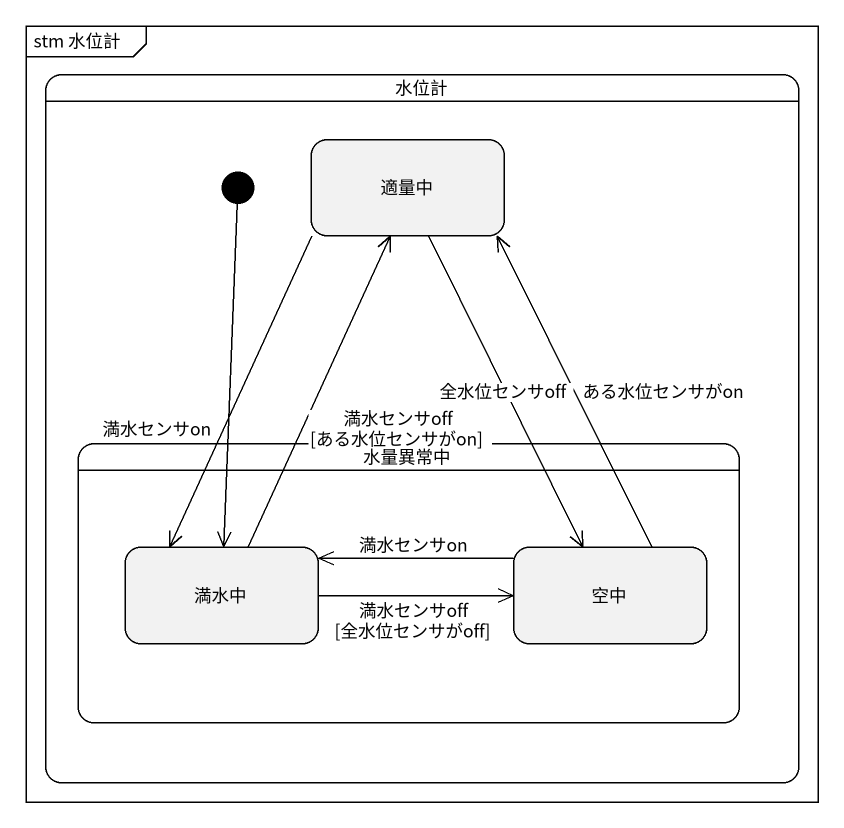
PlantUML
@startuml
mainframe stm 水位計
hide empty description
state 水位計 {
  state 適量中
  state initial1 <<start>>
  state 水量異常中 {
    state 満水中
    state 空中
  }
}
適量中 --> 満水中 : 満水センサon
適量中 --> 空中 : 全水位センサoff
initial1 --> 満水中
満水中 -up-> 適量中 : 満水センサoff [ある水位センサがon]
満水中 -right-> 空中 : 満水センサoff [全水位センサがoff]
空中 -up-> 適量中 : ある水位センサがon
空中 -left-> 満水中 : 満水センサon
@enduml
